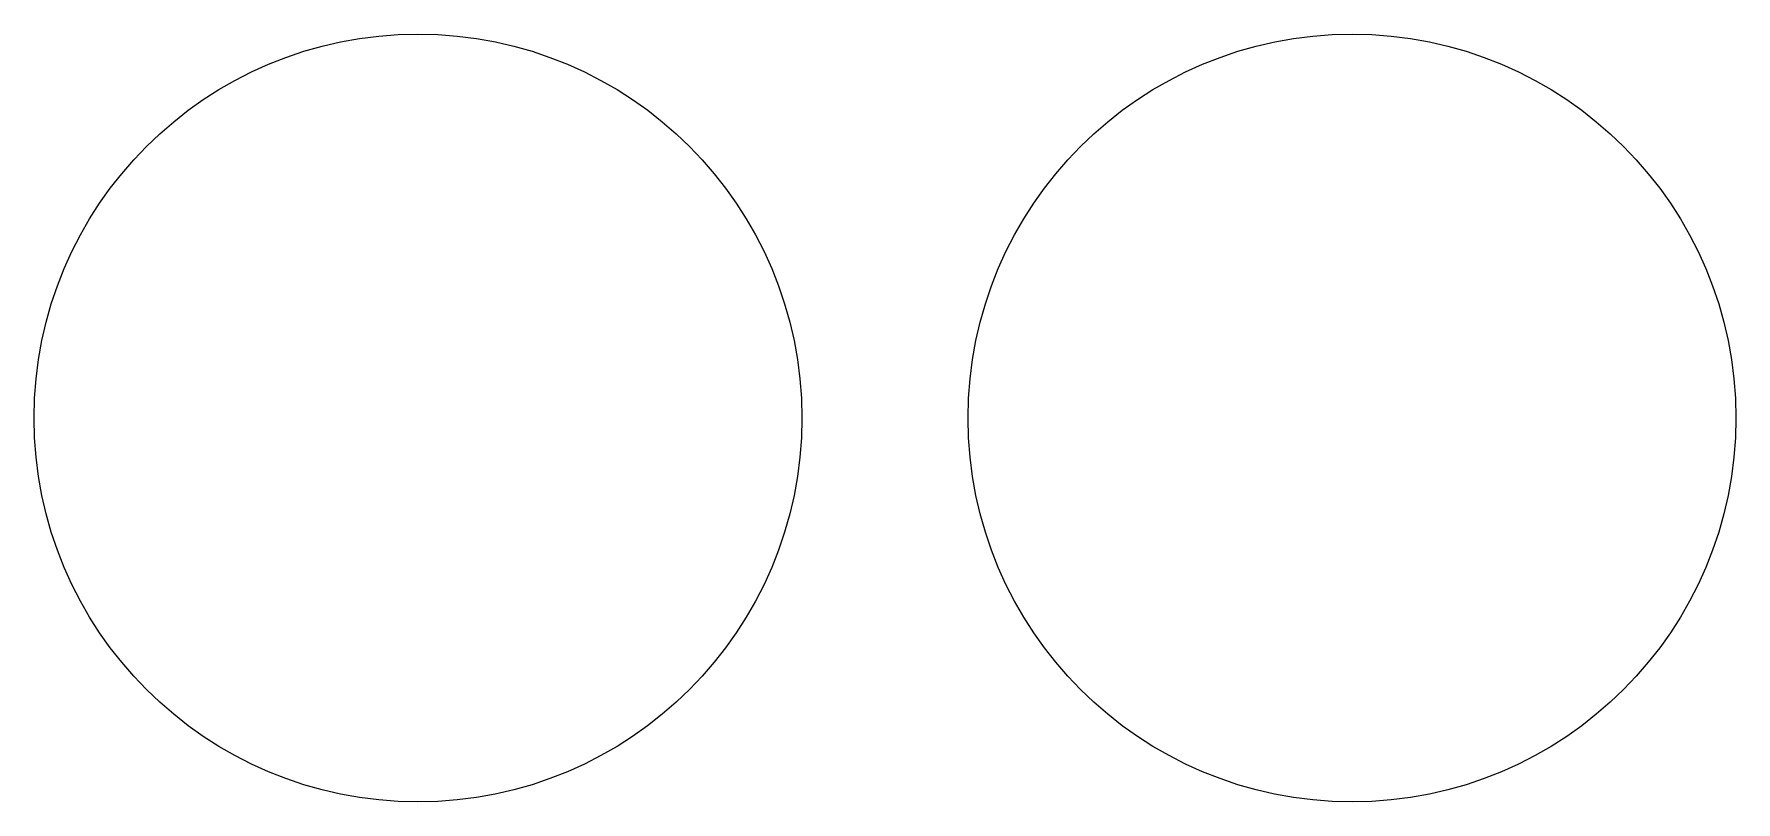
# Model space of a CAD drawing. Header units: millimetres. Extents: x -2444 to 3336, y -980 to 1690.
# Drawn here: x -106.5 to 23.5, y -456.8 to -398.1 of the extents above; entities that cross this region are included whole.
import ezdxf

# ---------------------------------------------------------------- set-up
doc = ezdxf.new("R2010")
doc.units = ezdxf.units.MM
doc.header["$MEASUREMENT"] = 0
doc.layers.add('Camada 1', color=7, linetype='Continuous')

msp = doc.modelspace()

# ---------------------------------------------------------------- linework, layer by layer
at = {"layer": 'Camada 1', "color": 250, "lineweight": 9}
for points in [[(-106.5148, -427.4355), (-106.5148, -443.6322), (-93.3847, -456.7623), (-77.1879, -456.7623), (-77.1879, -456.7623), (-60.991, -456.7624), (-47.8609, -443.6323), (-47.8609, -427.4355), (-47.8609, -427.4355), (-47.8608, -411.2387), (-60.9909, -398.1086), (-77.1877, -398.1086), (-77.1877, -398.1086), (-93.3846, -398.1085), (-106.5148, -411.2386), (-106.5148, -427.4355)], [(-106.5148, -427.4355), (-106.5148, -443.6322), (-93.3847, -456.7623), (-77.1879, -456.7623), (-77.1879, -456.7623), (-60.991, -456.7624), (-47.8609, -443.6323), (-47.8608, -427.4355), (-47.8608, -427.4355), (-47.8608, -411.2387), (-60.9909, -398.1086), (-77.1877, -398.1086), (-77.1877, -398.1086), (-93.3846, -398.1085), (-106.5148, -411.2386), (-106.5148, -427.4355)], [(-106.5148, -427.4355), (-106.5148, -443.6322), (-93.3847, -456.7623), (-77.1879, -456.7623), (-77.1879, -456.7623), (-60.991, -456.7624), (-47.8609, -443.6323), (-47.8608, -427.4355), (-47.8608, -427.4355), (-47.8608, -411.2387), (-60.9909, -398.1086), (-77.1877, -398.1086), (-77.1877, -398.1086), (-93.3846, -398.1085), (-106.5148, -411.2386), (-106.5148, -427.4355)], [(-106.5148, -427.4355), (-106.5148, -443.6322), (-93.3847, -456.7623), (-77.1879, -456.7623), (-77.1879, -456.7623), (-60.991, -456.7624), (-47.8609, -443.6323), (-47.8608, -427.4355), (-47.8608, -427.4355), (-47.8608, -411.2387), (-60.9909, -398.1086), (-77.1877, -398.1086), (-77.1877, -398.1086), (-93.3846, -398.1085), (-106.5148, -411.2386), (-106.5148, -427.4355)], [(-106.5148, -427.4355), (-106.5148, -443.6322), (-93.3847, -456.7623), (-77.1879, -456.7623), (-77.1879, -456.7623), (-60.991, -456.7624), (-47.8609, -443.6323), (-47.8608, -427.4355), (-47.8608, -427.4355), (-47.8608, -411.2387), (-60.9909, -398.1086), (-77.1877, -398.1086), (-77.1877, -398.1086), (-93.3846, -398.1085), (-106.5148, -411.2386), (-106.5148, -427.4355)], [(-106.5148, -427.4355), (-106.5148, -443.6322), (-93.3847, -456.7623), (-77.1879, -456.7623), (-77.1879, -456.7623), (-60.991, -456.7624), (-47.8609, -443.6323), (-47.8608, -427.4355), (-47.8608, -427.4355), (-47.8608, -411.2387), (-60.9909, -398.1086), (-77.1877, -398.1086), (-77.1877, -398.1086), (-93.3846, -398.1085), (-106.5148, -411.2386), (-106.5148, -427.4355)], [(-106.5148, -427.4355), (-106.5148, -443.6322), (-93.3847, -456.7623), (-77.1879, -456.7623), (-77.1879, -456.7623), (-60.991, -456.7624), (-47.8609, -443.6323), (-47.8608, -427.4355), (-47.8608, -427.4355), (-47.8608, -411.2387), (-60.9909, -398.1086), (-77.1877, -398.1086), (-77.1877, -398.1086), (-93.3846, -398.1085), (-106.5148, -411.2386), (-106.5148, -427.4355)], [(-106.5148, -427.4355), (-106.5148, -443.6322), (-93.3847, -456.7623), (-77.1879, -456.7623), (-77.1879, -456.7623), (-60.991, -456.7624), (-47.8609, -443.6323), (-47.8608, -427.4355), (-47.8608, -427.4355), (-47.8608, -411.2387), (-60.9909, -398.1086), (-77.1877, -398.1086), (-77.1877, -398.1086), (-93.3846, -398.1085), (-106.5148, -411.2386), (-106.5148, -427.4355)], [(-106.5148, -427.4355), (-106.5148, -443.6322), (-93.3847, -456.7623), (-77.1879, -456.7623), (-77.1879, -456.7623), (-60.991, -456.7624), (-47.8609, -443.6323), (-47.8608, -427.4355), (-47.8608, -427.4355), (-47.8608, -411.2387), (-60.9909, -398.1086), (-77.1877, -398.1086), (-77.1877, -398.1086), (-93.3846, -398.1085), (-106.5148, -411.2386), (-106.5148, -427.4355)], [(-106.5148, -427.4355), (-106.5148, -443.6322), (-93.3847, -456.7623), (-77.1879, -456.7623), (-77.1879, -456.7623), (-60.991, -456.7624), (-47.8609, -443.6323), (-47.8608, -427.4355), (-47.8608, -427.4355), (-47.8608, -411.2387), (-60.9909, -398.1086), (-77.1877, -398.1086), (-77.1877, -398.1086), (-93.3846, -398.1085), (-106.5148, -411.2386), (-106.5148, -427.4355)], [(-106.5148, -427.4355), (-106.5148, -443.6322), (-93.3847, -456.7623), (-77.1879, -456.7623), (-77.1879, -456.7623), (-60.991, -456.7624), (-47.8609, -443.6323), (-47.8608, -427.4355), (-47.8608, -427.4355), (-47.8608, -411.2387), (-60.9909, -398.1086), (-77.1877, -398.1086), (-77.1877, -398.1086), (-93.3846, -398.1085), (-106.5148, -411.2386), (-106.5148, -427.4355)], [(-106.5148, -427.4355), (-106.5148, -443.6322), (-93.3847, -456.7623), (-77.1879, -456.7623), (-77.1879, -456.7623), (-60.991, -456.7624), (-47.8609, -443.6323), (-47.8608, -427.4355), (-47.8608, -427.4355), (-47.8608, -411.2387), (-60.9909, -398.1086), (-77.1877, -398.1086), (-77.1877, -398.1086), (-93.3846, -398.1085), (-106.5148, -411.2386), (-106.5148, -427.4355)], [(-106.5148, -427.4355), (-106.5148, -443.6322), (-93.3847, -456.7623), (-77.1879, -456.7623), (-77.1879, -456.7623), (-60.991, -456.7624), (-47.8609, -443.6323), (-47.8608, -427.4355), (-47.8608, -427.4355), (-47.8608, -411.2387), (-60.9909, -398.1086), (-77.1877, -398.1086), (-77.1877, -398.1086), (-93.3846, -398.1085), (-106.5148, -411.2386), (-106.5148, -427.4355)], [(-106.5148, -427.4355), (-106.5148, -443.6322), (-93.3847, -456.7623), (-77.1879, -456.7623), (-77.1879, -456.7623), (-60.991, -456.7624), (-47.8609, -443.6323), (-47.8608, -427.4355), (-47.8608, -427.4355), (-47.8608, -411.2387), (-60.9909, -398.1086), (-77.1877, -398.1086), (-77.1877, -398.1086), (-93.3846, -398.1085), (-106.5148, -411.2386), (-106.5148, -427.4355)], [(-106.5148, -427.4355), (-106.5148, -443.6322), (-93.3847, -456.7623), (-77.1879, -456.7623), (-77.1879, -456.7623), (-60.991, -456.7624), (-47.8609, -443.6323), (-47.8608, -427.4355), (-47.8608, -427.4355), (-47.8608, -411.2387), (-60.9909, -398.1086), (-77.1877, -398.1086), (-77.1877, -398.1086), (-93.3846, -398.1085), (-106.5148, -411.2386), (-106.5148, -427.4355)], [(-106.5148, -427.4355), (-106.5148, -443.6322), (-93.3847, -456.7623), (-77.1879, -456.7623), (-77.1879, -456.7623), (-60.991, -456.7624), (-47.8609, -443.6323), (-47.8608, -427.4355), (-47.8608, -427.4355), (-47.8608, -411.2387), (-60.9909, -398.1086), (-77.1877, -398.1086), (-77.1877, -398.1086), (-93.3846, -398.1085), (-106.5148, -411.2386), (-106.5148, -427.4355)], [(-106.5148, -427.4355), (-106.5148, -443.6322), (-93.3847, -456.7623), (-77.1879, -456.7623), (-77.1879, -456.7623), (-60.991, -456.7624), (-47.8609, -443.6323), (-47.8608, -427.4355), (-47.8608, -427.4355), (-47.8608, -411.2387), (-60.9909, -398.1086), (-77.1877, -398.1086), (-77.1877, -398.1086), (-93.3846, -398.1085), (-106.5148, -411.2386), (-106.5148, -427.4355)], [(-106.5148, -427.4355), (-106.5148, -443.6322), (-93.3847, -456.7623), (-77.1879, -456.7623), (-77.1879, -456.7623), (-60.991, -456.7624), (-47.8609, -443.6323), (-47.8608, -427.4355), (-47.8608, -427.4355), (-47.8608, -411.2387), (-60.9909, -398.1086), (-77.1877, -398.1086), (-77.1877, -398.1086), (-93.3846, -398.1085), (-106.5148, -411.2386), (-106.5148, -427.4355)], [(-106.5148, -427.4355), (-106.5148, -443.6322), (-93.3847, -456.7623), (-77.1879, -456.7623), (-77.1879, -456.7623), (-60.991, -456.7624), (-47.8609, -443.6323), (-47.8608, -427.4355), (-47.8608, -427.4355), (-47.8608, -411.2387), (-60.9909, -398.1086), (-77.1877, -398.1086), (-77.1877, -398.1086), (-93.3846, -398.1085), (-106.5148, -411.2386), (-106.5148, -427.4355)], [(-106.5148, -427.4355), (-106.5148, -443.6322), (-93.3847, -456.7623), (-77.1879, -456.7623), (-77.1879, -456.7623), (-60.991, -456.7624), (-47.8609, -443.6323), (-47.8608, -427.4355), (-47.8608, -427.4355), (-47.8608, -411.2387), (-60.9909, -398.1086), (-77.1877, -398.1086), (-77.1877, -398.1086), (-93.3846, -398.1085), (-106.5148, -411.2386), (-106.5148, -427.4355)], [(-106.5148, -427.4355), (-106.5148, -443.6322), (-93.3847, -456.7623), (-77.1879, -456.7623), (-77.1879, -456.7623), (-60.991, -456.7624), (-47.8609, -443.6323), (-47.8608, -427.4355), (-47.8608, -427.4355), (-47.8608, -411.2387), (-60.9909, -398.1086), (-77.1877, -398.1086), (-77.1877, -398.1086), (-93.3846, -398.1085), (-106.5148, -411.2386), (-106.5148, -427.4355)], [(-35.1625, -427.4355), (-35.1625, -443.6322), (-22.0324, -456.7623), (-5.8356, -456.7623), (-5.8356, -456.7623), (10.3613, -456.7624), (23.4914, -443.6323), (23.4914, -427.4355), (23.4914, -427.4355), (23.4915, -411.2387), (10.3614, -398.1086), (-5.8354, -398.1086), (-5.8354, -398.1086), (-22.0323, -398.1085), (-35.1625, -411.2386), (-35.1625, -427.4355)], [(-35.1625, -427.4355), (-35.1625, -443.6322), (-22.0324, -456.7623), (-5.8356, -456.7623), (-5.8356, -456.7623), (10.3613, -456.7624), (23.4914, -443.6323), (23.4915, -427.4355), (23.4915, -427.4355), (23.4915, -411.2387), (10.3614, -398.1086), (-5.8354, -398.1086), (-5.8354, -398.1086), (-22.0323, -398.1085), (-35.1625, -411.2386), (-35.1625, -427.4355)], [(-35.1625, -427.4355), (-35.1625, -443.6322), (-22.0324, -456.7623), (-5.8356, -456.7623), (-5.8356, -456.7623), (10.3613, -456.7624), (23.4914, -443.6323), (23.4915, -427.4355), (23.4915, -427.4355), (23.4915, -411.2387), (10.3614, -398.1086), (-5.8354, -398.1086), (-5.8354, -398.1086), (-22.0323, -398.1085), (-35.1625, -411.2386), (-35.1625, -427.4355)], [(-35.1625, -427.4355), (-35.1625, -443.6322), (-22.0324, -456.7623), (-5.8356, -456.7623), (-5.8356, -456.7623), (10.3613, -456.7624), (23.4914, -443.6323), (23.4915, -427.4355), (23.4915, -427.4355), (23.4915, -411.2387), (10.3614, -398.1086), (-5.8354, -398.1086), (-5.8354, -398.1086), (-22.0323, -398.1085), (-35.1625, -411.2386), (-35.1625, -427.4355)], [(-35.1625, -427.4355), (-35.1625, -443.6322), (-22.0324, -456.7623), (-5.8356, -456.7623), (-5.8356, -456.7623), (10.3613, -456.7624), (23.4914, -443.6323), (23.4915, -427.4355), (23.4915, -427.4355), (23.4915, -411.2387), (10.3614, -398.1086), (-5.8354, -398.1086), (-5.8354, -398.1086), (-22.0323, -398.1085), (-35.1625, -411.2386), (-35.1625, -427.4355)], [(-35.1625, -427.4355), (-35.1625, -443.6322), (-22.0324, -456.7623), (-5.8356, -456.7623), (-5.8356, -456.7623), (10.3613, -456.7624), (23.4914, -443.6323), (23.4915, -427.4355), (23.4915, -427.4355), (23.4915, -411.2387), (10.3614, -398.1086), (-5.8354, -398.1086), (-5.8354, -398.1086), (-22.0323, -398.1085), (-35.1625, -411.2386), (-35.1625, -427.4355)], [(-35.1625, -427.4355), (-35.1625, -443.6322), (-22.0324, -456.7623), (-5.8356, -456.7623), (-5.8356, -456.7623), (10.3613, -456.7624), (23.4914, -443.6323), (23.4915, -427.4355), (23.4915, -427.4355), (23.4915, -411.2387), (10.3614, -398.1086), (-5.8354, -398.1086), (-5.8354, -398.1086), (-22.0323, -398.1085), (-35.1625, -411.2386), (-35.1625, -427.4355)], [(-35.1625, -427.4355), (-35.1625, -443.6322), (-22.0324, -456.7623), (-5.8356, -456.7623), (-5.8356, -456.7623), (10.3613, -456.7624), (23.4914, -443.6323), (23.4915, -427.4355), (23.4915, -427.4355), (23.4915, -411.2387), (10.3614, -398.1086), (-5.8354, -398.1086), (-5.8354, -398.1086), (-22.0323, -398.1085), (-35.1625, -411.2386), (-35.1625, -427.4355)], [(-35.1625, -427.4355), (-35.1625, -443.6322), (-22.0324, -456.7623), (-5.8356, -456.7623), (-5.8356, -456.7623), (10.3613, -456.7624), (23.4914, -443.6323), (23.4915, -427.4355), (23.4915, -427.4355), (23.4915, -411.2387), (10.3614, -398.1086), (-5.8354, -398.1086), (-5.8354, -398.1086), (-22.0323, -398.1085), (-35.1625, -411.2386), (-35.1625, -427.4355)], [(-35.1625, -427.4355), (-35.1625, -443.6322), (-22.0324, -456.7623), (-5.8356, -456.7623), (-5.8356, -456.7623), (10.3613, -456.7624), (23.4914, -443.6323), (23.4915, -427.4355), (23.4915, -427.4355), (23.4915, -411.2387), (10.3614, -398.1086), (-5.8354, -398.1086), (-5.8354, -398.1086), (-22.0323, -398.1085), (-35.1625, -411.2386), (-35.1625, -427.4355)], [(-35.1625, -427.4355), (-35.1625, -443.6322), (-22.0324, -456.7623), (-5.8356, -456.7623), (-5.8356, -456.7623), (10.3613, -456.7624), (23.4914, -443.6323), (23.4915, -427.4355), (23.4915, -427.4355), (23.4915, -411.2387), (10.3614, -398.1086), (-5.8354, -398.1086), (-5.8354, -398.1086), (-22.0323, -398.1085), (-35.1625, -411.2386), (-35.1625, -427.4355)], [(-35.1625, -427.4355), (-35.1625, -443.6322), (-22.0324, -456.7623), (-5.8356, -456.7623), (-5.8356, -456.7623), (10.3613, -456.7624), (23.4914, -443.6323), (23.4915, -427.4355), (23.4915, -427.4355), (23.4915, -411.2387), (10.3614, -398.1086), (-5.8354, -398.1086), (-5.8354, -398.1086), (-22.0323, -398.1085), (-35.1625, -411.2386), (-35.1625, -427.4355)], [(-35.1625, -427.4355), (-35.1625, -443.6322), (-22.0324, -456.7623), (-5.8356, -456.7623), (-5.8356, -456.7623), (10.3613, -456.7624), (23.4914, -443.6323), (23.4915, -427.4355), (23.4915, -427.4355), (23.4915, -411.2387), (10.3614, -398.1086), (-5.8354, -398.1086), (-5.8354, -398.1086), (-22.0323, -398.1085), (-35.1625, -411.2386), (-35.1625, -427.4355)], [(-35.1625, -427.4355), (-35.1625, -443.6322), (-22.0324, -456.7623), (-5.8356, -456.7623), (-5.8356, -456.7623), (10.3613, -456.7624), (23.4914, -443.6323), (23.4915, -427.4355), (23.4915, -427.4355), (23.4915, -411.2387), (10.3614, -398.1086), (-5.8354, -398.1086), (-5.8354, -398.1086), (-22.0323, -398.1085), (-35.1625, -411.2386), (-35.1625, -427.4355)], [(-35.1625, -427.4355), (-35.1625, -443.6322), (-22.0324, -456.7623), (-5.8356, -456.7623), (-5.8356, -456.7623), (10.3613, -456.7624), (23.4914, -443.6323), (23.4915, -427.4355), (23.4915, -427.4355), (23.4915, -411.2387), (10.3614, -398.1086), (-5.8354, -398.1086), (-5.8354, -398.1086), (-22.0323, -398.1085), (-35.1625, -411.2386), (-35.1625, -427.4355)], [(-35.1625, -427.4355), (-35.1625, -443.6322), (-22.0324, -456.7623), (-5.8356, -456.7623), (-5.8356, -456.7623), (10.3613, -456.7624), (23.4914, -443.6323), (23.4915, -427.4355), (23.4915, -427.4355), (23.4915, -411.2387), (10.3614, -398.1086), (-5.8354, -398.1086), (-5.8354, -398.1086), (-22.0323, -398.1085), (-35.1625, -411.2386), (-35.1625, -427.4355)], [(-35.1625, -427.4355), (-35.1625, -443.6322), (-22.0324, -456.7623), (-5.8356, -456.7623), (-5.8356, -456.7623), (10.3613, -456.7624), (23.4914, -443.6323), (23.4915, -427.4355), (23.4915, -427.4355), (23.4915, -411.2387), (10.3614, -398.1086), (-5.8354, -398.1086), (-5.8354, -398.1086), (-22.0323, -398.1085), (-35.1625, -411.2386), (-35.1625, -427.4355)], [(-35.1625, -427.4355), (-35.1625, -443.6322), (-22.0324, -456.7623), (-5.8356, -456.7623), (-5.8356, -456.7623), (10.3613, -456.7624), (23.4914, -443.6323), (23.4915, -427.4355), (23.4915, -427.4355), (23.4915, -411.2387), (10.3614, -398.1086), (-5.8354, -398.1086), (-5.8354, -398.1086), (-22.0323, -398.1085), (-35.1625, -411.2386), (-35.1625, -427.4355)], [(-35.1625, -427.4355), (-35.1625, -443.6322), (-22.0324, -456.7623), (-5.8356, -456.7623), (-5.8356, -456.7623), (10.3613, -456.7624), (23.4914, -443.6323), (23.4915, -427.4355), (23.4915, -427.4355), (23.4915, -411.2387), (10.3614, -398.1086), (-5.8354, -398.1086), (-5.8354, -398.1086), (-22.0323, -398.1085), (-35.1625, -411.2386), (-35.1625, -427.4355)], [(-35.1625, -427.4355), (-35.1625, -443.6322), (-22.0324, -456.7623), (-5.8356, -456.7623), (-5.8356, -456.7623), (10.3613, -456.7624), (23.4914, -443.6323), (23.4915, -427.4355), (23.4915, -427.4355), (23.4915, -411.2387), (10.3614, -398.1086), (-5.8354, -398.1086), (-5.8354, -398.1086), (-22.0323, -398.1085), (-35.1625, -411.2386), (-35.1625, -427.4355)], [(-35.1625, -427.4355), (-35.1625, -443.6322), (-22.0324, -456.7623), (-5.8356, -456.7623), (-5.8356, -456.7623), (10.3613, -456.7624), (23.4914, -443.6323), (23.4915, -427.4355), (23.4915, -427.4355), (23.4915, -411.2387), (10.3614, -398.1086), (-5.8354, -398.1086), (-5.8354, -398.1086), (-22.0323, -398.1085), (-35.1625, -411.2386), (-35.1625, -427.4355)]]:
    msp.add_open_spline(points, degree=3, knots=[0, 0, 0, 0, 0.2, 0.2, 0.2, 0.2, 0.4, 0.4, 0.4, 0.4, 0.6, 0.6, 0.6, 0.6, 1, 1, 1, 1], dxfattribs=at)
for points in [[(-77.1877, -398.1086), (-77.1877, -398.1086), (-77.1877, -398.1086), (-77.1877, -398.1086)], [(-5.8354, -398.1086), (-5.8354, -398.1086), (-5.8354, -398.1086), (-5.8354, -398.1086)], [(-106.5148, -427.4355), (-106.5148, -427.4355), (-106.5148, -427.4355), (-106.5148, -427.4355)], [(-106.5148, -427.4355), (-106.5148, -427.4355), (-106.5148, -427.4355), (-106.5148, -427.4355)], [(-47.8609, -427.4355), (-47.8609, -427.4355), (-47.8608, -427.4355), (-47.8608, -427.4355)], [(-35.1625, -427.4355), (-35.1625, -427.4355), (-35.1625, -427.4355), (-35.1625, -427.4355)], [(-35.1625, -427.4355), (-35.1625, -427.4355), (-35.1625, -427.4355), (-35.1625, -427.4355)], [(23.4914, -427.4355), (23.4914, -427.4355), (23.4915, -427.4355), (23.4915, -427.4355)], [(-77.1879, -456.7623), (-77.1879, -456.7623), (-77.1879, -456.7623), (-77.1879, -456.7623)], [(-5.8356, -456.7623), (-5.8356, -456.7623), (-5.8356, -456.7623), (-5.8356, -456.7623)]]:
    msp.add_open_spline(points, degree=3, dxfattribs=at)

doc.saveas('drawing.dxf')
